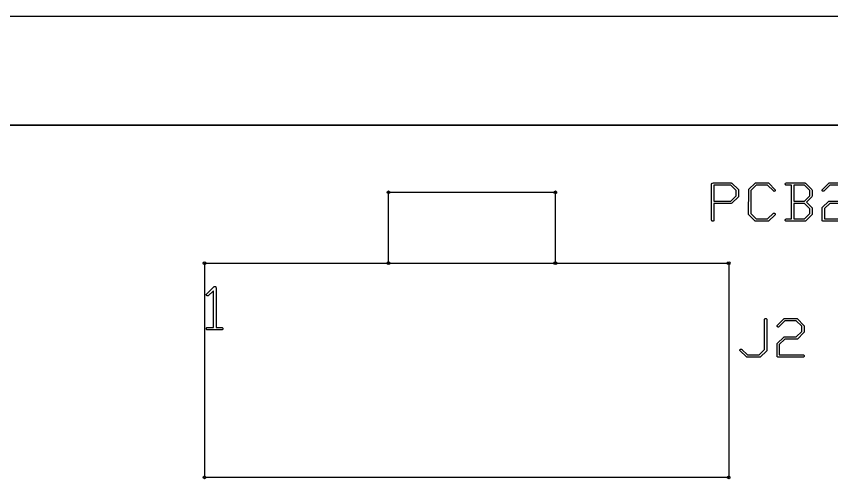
# Paper-space layout 'Sheet1' of a CAD drawing. Header units: millimetres. Extents: x 3 to 419, y -76 to 292.
# Drawn here: x 287.75 to 325.85, y 204.38 to 225.98 of the extents above; entities that cross this region are included whole.
import ezdxf

# ---------------------------------------------------------------- set-up
doc = ezdxf.new("R2010")
doc.units = ezdxf.units.MM

psp = doc.layouts.new('Sheet1')

# ---------------------------------------------------------------- linework, layer by layer
at = {"color": 7, "linetype": 'Continuous'}
for p, q in [((237.1340503, 225.976802), (347.1340503, 225.976802)), ((242.3090503, 220.896802), (347.1340503, 220.896802)), ((305.1340503, 214.446802), (305.1340503, 217.756802)), ((305.1340503, 217.756802), (312.9340503, 217.756802)), ((312.9340503, 214.446802), (312.9340503, 217.756802)), ((296.5340503, 214.446802), (296.5340503, 204.446802)), ((296.5340503, 214.446802), (321.0340503, 214.446802)), ((321.0340503, 214.446802), (321.0340503, 204.446802)), ((296.5340503, 204.446802), (321.0340503, 204.446802))]:
    psp.add_line(p, q, dxfattribs=at)
at = {"color": 7, "linetype": 'Continuous', "lineweight": 25}
psp.add_line((345.1340503, 220.896802), (244.3090503, 220.896802), dxfattribs=at)
at = {"color": 7, "linetype": 'Continuous', "flags": 128}
for points in [[(321.1856279, 218.180521), (321.4859646, 217.881562), (321.4859646, 217.881562), (321.4909417, 217.8593308), (321.4909417, 217.8593308), (321.4909417, 217.5630262), (321.4909417, 217.5630262), (321.4859646, 217.5457722), (321.4859646, 217.5457722), (321.1780467, 217.2468132), (321.1780467, 217.2468132), (321.1558156, 217.2395134), (321.1558156, 217.2395134), (320.3442132, 217.2395134), (320.3442132, 217.2395134), (320.3442132, 216.4518011), (320.3442132, 216.4518011), (320.3349225, 216.4322245), (320.3163413, 216.4159659), (320.3163413, 216.4159659), (320.306387, 216.4126478), (320.2911239, 216.4113205), (320.2911239, 216.4113205), (320.2688927, 216.413975), (320.2519705, 216.4222702), (320.245998, 216.4289064), (320.2416845, 216.438197), (320.23903, 216.4501421), (320.2380346, 216.4644098), (320.2380346, 216.4644098), (320.2380346, 218.1589535), (320.2380346, 218.1589535), (320.2426799, 218.1699031), (320.2496479, 218.178862), (320.2589385, 218.1854981), (320.27022, 218.1901434), (320.27022, 218.1901434), (320.3223138, 218.1927979), (320.3223138, 218.1927979), (321.1461932, 218.1951205), (321.1461932, 218.1951205), (321.1588019, 218.1941251), (321.1697515, 218.1914707), (321.1787104, 218.1868253), (321.1856783, 218.180521)], [(321.3847075, 217.8370997), (321.1302664, 218.088942), (321.1302664, 218.088942), (320.3442132, 218.088942), (320.3442132, 218.088942), (320.3442132, 217.345692), (320.3442132, 217.345692), (321.1276119, 217.345692), (321.1276119, 217.345692), (321.3847632, 217.5975343), (321.3847632, 217.5975343), (321.3847632, 217.8370997)], [(322.9070101, 218.1801892), (323.2077165, 217.8755894), (323.2077165, 217.8755894), (323.2113664, 217.8649716), (323.2126936, 217.8533583), (323.2126936, 217.8533583), (323.21203, 217.8427404), (323.210371, 217.8361043), (323.210371, 217.8361043), (323.2027394, 217.8228319), (323.1921215, 217.8125459), (323.1788492, 217.8052461), (323.1629224, 217.8012644), (323.1629224, 217.8012644), (323.1387004, 217.8085642), (323.1207828, 217.8208411), (323.1207828, 217.8208411), (322.8530137, 218.088942), (322.8530137, 218.088942), (322.3197982, 218.088942), (322.3197982, 218.088942), (322.064306, 217.8387587), (322.064306, 217.8387587), (322.064306, 216.7653597), (322.064306, 216.7653597), (322.3197982, 216.5174991), (322.3197982, 216.5174991), (322.8530137, 216.5174991), (322.8530137, 216.5174991), (323.1357142, 216.7783002), (323.1357142, 216.7783002), (323.1469956, 216.7836092), (323.1605998, 216.7852682), (323.1605998, 216.7852682), (323.1778538, 216.7816183), (323.1951078, 216.7710005), (323.2027394, 216.7633689), (323.2083801, 216.7544101), (323.2116982, 216.7444558), (323.2126936, 216.7331743), (323.2126936, 216.7331743), (323.2077165, 216.709616), (323.2077165, 216.709616), (322.9014577, 216.4159659), (322.9014577, 216.4159659), (322.8815492, 216.4113205), (322.8815492, 216.4113205), (322.2766632, 216.4113205), (322.2766632, 216.4113205), (322.2617318, 216.420943), (322.2617318, 216.420943), (321.9581274, 216.7185748), (321.9581274, 216.7185748), (321.9581274, 216.7427968), (321.9581274, 216.7427968), (321.9704043, 217.8974887), (321.9704043, 217.8974887), (322.2736769, 218.1901434), (322.2736769, 218.1901434), (322.2886082, 218.1951205), (322.2886082, 218.1951205), (322.8898444, 218.1927979), (322.8898444, 218.1927979), (322.9070984, 218.1801892)], [(324.6257696, 218.180521), (324.9261503, 217.8852118), (324.9261503, 217.8852118), (324.9311274, 217.8636443), (324.9311274, 217.8636443), (324.9311274, 217.5706578), (324.9311274, 217.5706578), (324.9238277, 217.5537356), (324.9238277, 217.5537356), (324.6670082, 217.3018933), (324.6670082, 217.3018933), (324.9238277, 217.0454057), (324.9238277, 217.0454057), (324.9311274, 217.0284835), (324.9311274, 217.0284835), (324.9311274, 216.728529), (324.9311274, 216.728529), (324.9238277, 216.7089524), (324.9238277, 216.7089524), (324.6179007, 216.4136432), (324.6179007, 216.4136432), (324.5930151, 216.4113205), (324.5930151, 216.4113205), (323.7104057, 216.4113205), (323.7104057, 216.4113205), (323.6964697, 216.4192839), (323.6861837, 216.4308972), (323.6802111, 216.4458286), (323.6782203, 216.4644098), (323.6782203, 216.4644098), (323.6792157, 216.4763549), (323.6825338, 216.4869728), (323.6875109, 216.4959316), (323.6948107, 216.5035632), (323.7050967, 216.5095357), (323.7187009, 216.514181), (323.7356231, 216.5165037), (323.7558634, 216.5174991), (323.7558634, 216.5174991), (323.9755203, 216.5174991), (323.9755203, 216.5174991), (323.9755203, 218.088942), (323.9755203, 218.088942), (323.71671, 218.088942), (323.71671, 218.088942), (323.7017787, 218.0945827), (323.6904972, 218.1038733), (323.6825338, 218.116482), (323.6782203, 218.1330724), (323.6782203, 218.1330724), (323.6808748, 218.1586217), (323.68917, 218.1781983), (323.6961379, 218.1854981), (323.706424, 218.190807), (323.7193645, 218.1941251), (323.7352913, 218.1951205), (323.7352913, 218.1951205), (323.7624995, 218.1951205), (323.7624995, 218.1951205), (324.5863789, 218.1951205), (324.5863789, 218.1951205), (324.5989876, 218.1941251), (324.6099373, 218.1914707), (324.6188961, 218.1868253), (324.625864, 218.180521)], [(324.8248491, 217.8370997), (324.574102, 218.088942), (324.574102, 218.088942), (324.0816989, 218.088942), (324.0816989, 218.088942), (324.0816989, 217.345692), (324.0816989, 217.345692), (324.5714475, 217.345692), (324.5714475, 217.345692), (324.8249489, 217.5975343), (324.8249489, 217.5975343), (324.8249489, 217.8370997)], [(326.2898813, 218.088942), (325.7573294, 218.088942), (325.7573294, 218.088942), (325.4749608, 217.8085642), (325.4749608, 217.8085642), (325.4616885, 217.8049143), (325.450407, 217.8035871), (325.450407, 217.8035871), (325.4301667, 217.8069051), (325.4132445, 217.8171912), (325.4066084, 217.8248228), (325.401963, 217.8341134), (325.3993086, 217.8453949), (325.3983132, 217.8580036), (325.3983132, 217.8580036), (325.4032903, 217.8805665), (325.4032903, 217.8805665), (325.7085537, 218.1851663), (325.7085537, 218.1851663), (325.7281303, 218.1951205), (325.7281303, 218.1951205), (326.3287029, 218.1927979)], [(324.8248491, 216.9933118), (324.5714475, 217.2395134), (324.5714475, 217.2395134), (324.0816989, 217.2395134), (324.0816989, 217.2395134), (324.0816989, 216.5174991), (324.0816989, 216.5174991), (324.574102, 216.5174991), (324.574102, 216.5174991), (324.8249489, 216.7637007), (324.8249489, 216.7637007), (324.8249489, 216.9933118)], [(326.596472, 216.4113205), (325.4308303, 216.4113205), (325.4308303, 216.4113205), (325.4195489, 216.4169613), (325.4102582, 216.4239293), (325.4032903, 216.4325563), (325.3983132, 216.4425105), (325.3983132, 216.4425105), (325.3983132, 216.4906227), (325.3983132, 216.4906227), (325.3983132, 217.0477284), (325.3983132, 217.0477284), (325.7068946, 217.3410467), (325.7068946, 217.3410467), (325.721826, 217.345692), (325.721826, 217.345692), (326.2862315, 217.345692)], [(326.3160942, 217.2395134), (325.7626384, 217.2395134), (325.7626384, 217.2395134), (325.5044917, 216.9956345), (325.5044917, 216.9956345), (325.5044917, 216.5174991), (325.5044917, 216.5174991), (326.6114033, 216.5174991)], [(297.0762644, 213.3287871), (297.0819789, 213.298549), (297.0819789, 213.298549), (297.0819789, 211.4506234), (297.0819789, 211.4506234), (297.3567676, 211.4506234), (297.3567676, 211.4506234), (297.3715086, 211.4430639), (297.3828479, 211.4321026), (297.3904074, 211.4181175), (297.3949432, 211.4003526), (297.3949432, 211.4003526), (297.3919193, 211.3712484), (297.382092, 211.3485698), (297.3741545, 211.3402544), (297.3628152, 211.3345847), (297.3480741, 211.330805), (297.3299312, 211.329671), (297.3299312, 211.329671), (296.6620473, 211.329671), (296.6620473, 211.329671), (296.6469283, 211.3368526), (296.635211, 211.3478139), (296.6268955, 211.361421), (296.6223598, 211.3788079), (296.6223598, 211.3788079), (296.6265176, 211.409424), (296.6386128, 211.4317246), (296.6491961, 211.4400401), (296.6646932, 211.4460877), (296.6854818, 211.4494895), (296.7108062, 211.4506234), (296.7108062, 211.4506234), (296.9610265, 211.4506234), (296.9610265, 211.4506234), (296.9610265, 213.1500044), (296.9610265, 213.1500044), (296.7126961, 212.9213288), (296.7126961, 212.9213288), (296.6968211, 212.917171), (296.683592, 212.9156591), (296.683592, 212.9156591), (296.6597795, 212.9194389), (296.6397467, 212.9311561), (296.6321872, 212.9398496), (296.6268955, 212.9504329), (296.6234937, 212.9632841), (296.6223598, 212.9776472), (296.6223598, 212.9776472), (296.6280295, 213.0033496), (296.6280295, 213.0033496), (296.9889967, 213.3533555), (296.9889967, 213.3533555), (297.0029818, 213.3597811), (297.0207467, 213.361671), (297.0207467, 213.361671), (297.0305741, 213.3597811), (297.0472051, 213.3533555), (297.064592, 213.3431502), (297.0763092, 213.3287871)], [(322.8067551, 211.847542), (322.8134621, 211.8388366), (322.8184844, 211.8257786), (322.821163, 211.8087027), (322.8221674, 211.7876089), (322.8221674, 211.7876089), (322.8121228, 210.3616045), (322.8121228, 210.3616045), (322.5040871, 210.0632786), (322.5040871, 210.0632786), (322.4793103, 210.0609348), (322.4793103, 210.0609348), (321.8809844, 210.0609348), (321.8809844, 210.0609348), (321.8659174, 210.0706447), (321.8659174, 210.0706447), (321.5602255, 210.364283), (321.5602255, 210.364283), (321.5585514, 210.373658), (321.5578817, 210.3880554), (321.5578817, 210.3880554), (321.5585514, 210.3984348), (321.5602255, 210.4047964), (321.5602255, 210.4047964), (321.5679264, 210.4178545), (321.5786407, 210.4275643), (321.5916987, 210.4345955), (321.6077701, 210.4382786), (321.6077701, 210.4382786), (321.6198237, 210.4372741), (321.6308728, 210.4335911), (321.6412523, 210.4278991), (321.6502924, 210.4195286), (321.6502924, 210.4195286), (321.9201585, 210.1680777), (321.9201585, 210.1680777), (322.4575469, 210.1680777), (322.4575469, 210.1680777), (322.7150246, 210.4218723), (322.7150246, 210.4218723), (322.7150246, 211.826783), (322.7150246, 211.826783), (322.7203817, 211.8398411), (322.7290871, 211.8498857), (322.7408058, 211.856917), (322.7558728, 211.8609348), (322.7558728, 211.8609348), (322.7726139, 211.8602652), (322.7866764, 211.8575866), (322.7980603, 211.8535688), (322.8067657, 211.847542)], [(324.2497835, 211.8462027), (324.5528594, 211.5445286), (324.5528594, 211.5445286), (324.5578817, 211.5220955), (324.5578817, 211.5220955), (324.5578817, 211.2231), (324.5578817, 211.2231), (324.5528594, 211.2056893), (324.5528594, 211.2056893), (324.2421451, 210.9040152), (324.2421451, 210.9040152), (324.2197121, 210.8966491), (324.2197121, 210.8966491), (323.6612299, 210.8966491), (323.6612299, 210.8966491), (323.4007389, 210.6505554), (323.4007389, 210.6505554), (323.4007389, 210.1680777), (323.4007389, 210.1680777), (324.5177032, 210.1680777), (324.5177032, 210.1680777), (324.5354487, 210.1627205), (324.5478371, 210.1523411), (324.555538, 210.1359348), (324.5578817, 210.1145063), (324.5578817, 210.1145063), (324.555538, 210.0934125), (324.5478371, 210.0760018), (324.5411407, 210.0693054), (324.5314308, 210.0646179), (324.5187076, 210.0619393), (324.5026362, 210.0609348), (324.5026362, 210.0609348), (323.3264085, 210.0609348), (323.3264085, 210.0609348), (323.3150246, 210.0666268), (323.3056496, 210.073658), (323.2986183, 210.0823634), (323.293596, 210.092408), (323.293596, 210.092408), (323.293596, 210.1409572), (323.293596, 210.1409572), (323.293596, 210.7031223), (323.293596, 210.7031223), (323.6049799, 210.9991045), (323.6049799, 210.9991045), (323.6200469, 211.003792), (323.6200469, 211.003792), (324.1895782, 211.003792), (324.1895782, 211.003792), (324.4507389, 211.2585911), (324.4507389, 211.2585911), (324.4507389, 211.4989929), (324.4507389, 211.4989929), (324.1932612, 211.753792), (324.1932612, 211.753792), (323.6558728, 211.753792), (323.6558728, 211.753792), (323.3709398, 211.4708679), (323.3709398, 211.4708679), (323.3575469, 211.4671848), (323.346163, 211.4658455), (323.346163, 211.4658455), (323.3257389, 211.4691938), (323.308663, 211.4795732), (323.3019665, 211.4872741), (323.297279, 211.4966491), (323.2946005, 211.508033), (323.293596, 211.5207563), (323.293596, 211.5207563), (323.2986183, 211.5435241), (323.2986183, 211.5435241), (323.606654, 211.8508902), (323.606654, 211.8508902), (323.6264085, 211.8609348), (323.6264085, 211.8609348), (324.2324353, 211.8585911), (324.2324353, 211.8585911), (324.249846, 211.8462027)]]:
    psp.add_lwpolyline(points, dxfattribs=at)
at = {"color": 7, "linetype": 'Continuous'}
for centre in [(305.1340503, 217.756802), (305.1340503, 217.756802), (312.9340503, 217.756802), (312.9340503, 217.756802), (296.5340503, 214.446802), (296.5340503, 214.446802), (305.1340503, 214.446802), (312.9340503, 214.446802), (321.0340503, 214.446802), (321.0340503, 214.446802), (296.5340503, 204.446802), (296.5340503, 204.446802), (321.0340503, 204.446802), (321.0340503, 204.446802)]:
    psp.add_circle(centre, 0.0635, dxfattribs=at)

doc.saveas('drawing.dxf')
